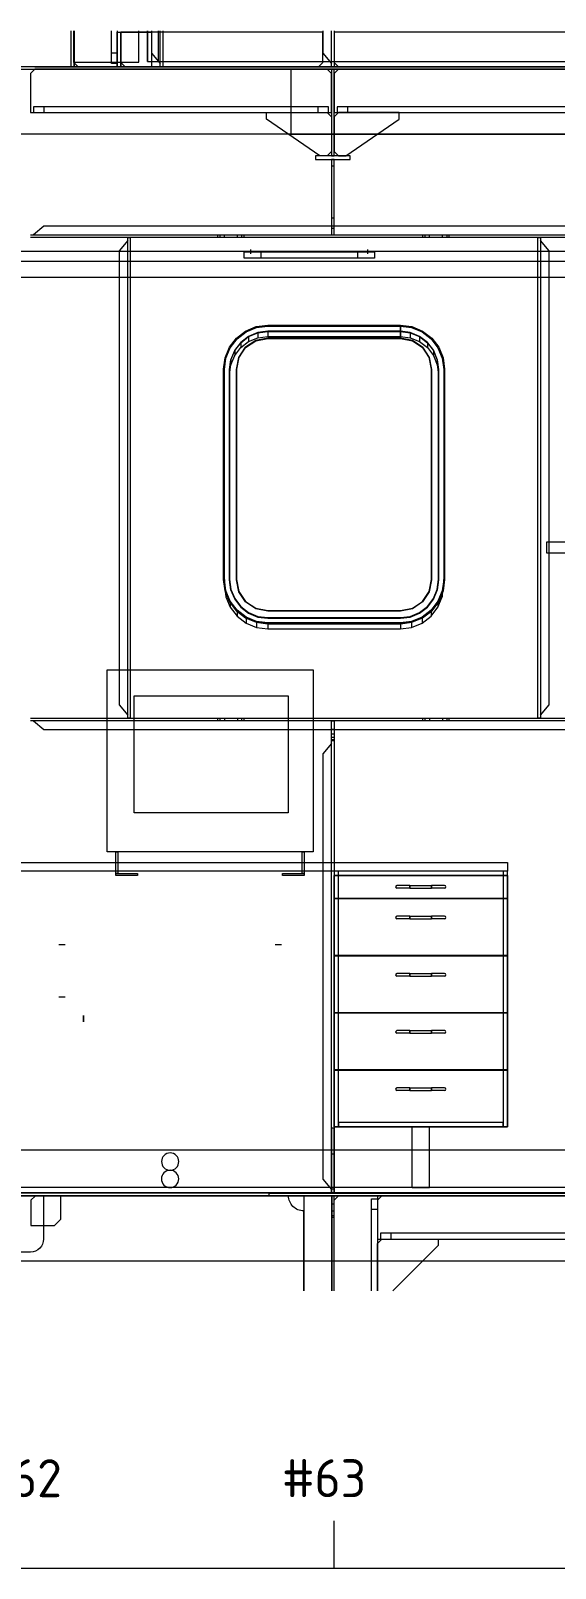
# Model space of a CAD drawing. Header units: millimetres. Extents: x -35117 to 70520, y -28859 to 27816.
# Drawn here: x -20762 to -19552, y -8794 to -5245 of the extents above; entities that cross this region are included whole.
import ezdxf

# ---------------------------------------------------------------- set-up
doc = ezdxf.new("R2010")
doc.units = ezdxf.units.MM
for name, color, linetype in [('-1', 7, 'Continuous'), ('-1102', 7, 'Continuous'), ('-1103', 7, 'Continuous'), ('-1109', 7, 'Continuous'), ('-1113', 7, 'Continuous'), ('-1114', 7, 'Continuous'), ('-1513', 7, 'Continuous'), ('1', 7, 'Continuous'), ('2', 7, 'Continuous'), ('3', 7, 'Continuous'), ('4', 7, 'Continuous'), ('5', 7, 'Continuous'), ('6', 6, 'Continuous'), ('7', 7, 'Continuous'), ('8', 7, 'Continuous')]:
    doc.layers.add(name, color=color, linetype=linetype)
doc.styles.add('Style_GOST_type_B', font='GOST type B')

msp = doc.modelspace()

# ---------------------------------------------------------------- linework, layer by layer
at = {"layer": '-1', "color": 1, "lineweight": 0}
for p, q in [((-20062.071, -8793.698), (-20062.071, -8684.323)), ((-22871.327, -8793.698), (-17184.621, -8793.698))]:
    msp.add_line(p, q, dxfattribs=at)
at = {"layer": '-1102', "color": 3, "lineweight": 0}
for p, q in [((-20668.074, -5327.813), (-20668.074, -5244.873)), ((-20752.474, -5327.912), (-17184.621, -5327.912)), ((-20062.075, -5541.813), (-20068.074, -5541.813)), ((-20068.074, -5541.813), (-20068.074, -5556.813)), ((-20068.074, -5556.813), (-20062.075, -5556.813)), ((-20068.074, -5556.813), (-20068.074, -5676.4)), ((-20062.075, -5556.813), (-20062.075, -5541.813)), ((-20062.075, -5676.4), (-20062.075, -5556.813)), ((-20068.074, -5676.4), (-20062.075, -5676.4)), ((-20068.074, -5676.4), (-20068.074, -5700.813)), ((-20062.075, -5700.813), (-20062.075, -5676.4)), ((-20068.074, -5700.813), (-20062.075, -5700.813)), ((-20068.074, -5700.813), (-20068.074, -5715.814)), ((-20062.075, -5715.814), (-20062.075, -5700.813)), ((-20068.074, -5715.814), (-20062.075, -5715.814)), ((-20062.075, -7933.813), (-20068.074, -7933.813)), ((-20068.074, -7933.813), (-20068.074, -7952.948)), ((-20067.073, -7933.813), (-20067.073, -8153.218)), ((-20062.075, -7952.948), (-20062.075, -7933.813)), ((-20062.075, -7952.948), (-20068.074, -7952.948)), ((-20068.074, -7952.948), (-20068.074, -7969.169)), ((-20062.075, -7969.169), (-20068.074, -7969.169)), ((-20068.074, -7969.169), (-20068.074, -7980.006)), ((-20062.075, -7980.006), (-20068.074, -7980.006)), ((-20068.074, -7980.006), (-20068.074, -7983.813)), ((-20062.075, -7983.813), (-20068.074, -7983.813)), ((-20068.074, -7983.813), (-20068.074, -8153.218)), ((-20062.075, -7969.169), (-20062.075, -7952.948)), ((-20062.075, -7980.006), (-20062.075, -7969.169)), ((-20062.075, -7983.813), (-20062.075, -7980.006)), ((-20062.075, -8153.218), (-20062.075, -7983.813))]:
    msp.add_line(p, q, dxfattribs=at)
for points in [[(-20662.075, -5244.873), (-20662.075, -5327.813), (-20668.074, -5327.813)], [(-22871.327, -5333.813), (-19157.076, -5333.813), (-19157.076, -5327.813), (-22871.327, -5327.813)], [(-17184.621, -5327.813), (-20752.474, -5327.813), (-20752.474, -5327.912)], [(-20068.074, -5333.813), (-20068.074, -5533.813), (-20062.075, -5533.813), (-20062.075, -5333.813), (-20068.074, -5333.813)], [(-22871.327, -7933.813), (-18162.075, -7933.813), (-18162.075, -7926.812), (-22871.327, -7926.812)], [(-22871.327, -7933.813), (-20212.075, -7933.813), (-20212.075, -7927.813), (-22871.327, -7927.813)], [(-18162.075, -7933.813), (-20212.075, -7933.813), (-20212.075, -7927.813), (-18162.075, -7927.813), (-18162.075, -7933.813)], [(-20062.075, -8153.218), (-20062.075, -7933.813), (-20067.073, -7933.813)]]:
    msp.add_lwpolyline(points, dxfattribs=at)
for points in [[(-20167.073, -7933.813), (-20732.076, -7933.813), (-20732.076, -8033.813, -0.19890833), (-20740.865, -8055.026, -0.19893782), (-20762.075, -8063.813), (-20788.075, -8063.813, -0.19893782), (-20809.285, -8055.026, -0.19890833), (-20818.074, -8033.813), (-20818.074, -7933.813), (-21362.075, -7933.813, -0.19890833), (-21372.328, -7958.561, -0.19894408), (-21397.072, -7968.814), (-21397.072, -8153.218)], [(-20132.076, -8153.218), (-20132.076, -7968.814, -0.19890219), (-20156.825, -7958.561, -0.19892567), (-20167.073, -7933.813, -0.19892567)], [(-18862.075, -7933.813), (-19332.076, -7933.813), (-19332.076, -8033.813, -0.19890833), (-19340.865, -8055.026, -0.19893782), (-19362.075, -8063.813), (-19388.075, -8063.813, -0.19893782), (-19409.285, -8055.026, -0.19890833), (-19418.074, -8033.813), (-19418.074, -7933.813), (-20132.076, -7933.813), (-20132.076, -8153.218)]]:
    msp.add_lwpolyline(points, format="xyb", dxfattribs=at)
at = {"layer": '-1103', "color": 7, "lineweight": 0}
msp.add_lwpolyline([(-20761.074, -7943.814), (-20761.074, -8002.813), (-20707.076, -8002.813), (-20692.073, -7987.812), (-20692.073, -7934.812), (-20751.076, -7934.812), (-20761.074, -7943.814)], dxfattribs=at)
at = {"layer": '-1109', "color": 1, "lineweight": 0}
for p, q in [((-20662.075, -5317.813), (-20662.075, -5244.873)), ((-20575.466, -5296.827), (-20575.466, -5244.873)), ((-20562.075, -5244.873), (-20562.075, -5296.827)), ((-20463.075, -5320.663), (-20463.075, -5244.873)), ((-20068.074, -5320.663), (-20068.074, -5244.873)), ((-20562.075, -5296.827), (-20575.466, -5296.827)), ((-20575.466, -5320.663), (-20575.466, -5296.827)), ((-20562.075, -5320.663), (-20575.466, -5320.663)), ((-20562.075, -5296.827), (-20562.075, -5320.663)), ((-20754.927, -5420.42), (-20754.927, -5433.813)), ((-20731.087, -5420.42), (-20754.927, -5420.42)), ((-20731.087, -5420.42), (-20731.087, -5433.813)), ((-20099.062, -5420.42), (-20731.087, -5420.42)), ((-20099.062, -5433.813), (-20099.062, -5420.42)), ((-20075.228, -5420.42), (-20099.062, -5420.42)), ((-20075.228, -5433.813), (-20075.228, -5420.42)), ((-20054.927, -5420.42), (-20054.927, -5433.813)), ((-20031.087, -5420.42), (-20054.927, -5420.42)), ((-20031.087, -5420.42), (-20031.087, -5433.813)), ((-19399.062, -5420.42), (-20031.087, -5420.42)), ((-20754.927, -5433.813), (-20731.087, -5433.813)), ((-20731.087, -5433.813), (-20099.062, -5433.813)), ((-20099.062, -5433.813), (-20075.228, -5433.813)), ((-20054.927, -5433.813), (-20031.087, -5433.813)), ((-20031.087, -5433.813), (-19399.062, -5433.813)), ((-20762.075, -5715.814), (-19413.075, -5715.814)), ((-19413.075, -5721.814), (-20762.075, -5721.814)), ((-20330.074, -5721.814), (-20330.074, -5715.814)), ((-20330.074, -5715.814), (-20325.679, -5715.814)), ((-20325.679, -5721.814), (-20330.074, -5721.814)), ((-20325.679, -5715.814), (-20325.679, -5721.814)), ((-20325.679, -5715.814), (-20315.077, -5715.814)), ((-20315.077, -5721.814), (-20325.679, -5721.814)), ((-20315.077, -5721.814), (-20315.077, -5715.814)), ((-20315.077, -5715.814), (-20285.073, -5715.814)), ((-20285.073, -5721.814), (-20315.077, -5721.814)), ((-20285.073, -5721.814), (-20285.073, -5715.814)), ((-20285.073, -5715.814), (-20274.471, -5715.814)), ((-20274.471, -5721.814), (-20285.073, -5721.814)), ((-20274.471, -5721.814), (-20274.471, -5715.814)), ((-20274.471, -5715.814), (-20270.076, -5715.814)), ((-20270.076, -5721.814), (-20274.471, -5721.814)), ((-20270.076, -5715.814), (-20270.076, -5721.814)), ((-19857.076, -5721.814), (-19857.076, -5715.814)), ((-19857.076, -5715.814), (-19852.681, -5715.814)), ((-19852.681, -5721.814), (-19857.076, -5721.814)), ((-19852.681, -5715.814), (-19852.681, -5721.814)), ((-19852.681, -5715.814), (-19842.073, -5715.814)), ((-19842.073, -5721.814), (-19852.681, -5721.814)), ((-19842.073, -5721.814), (-19842.073, -5715.814)), ((-19842.073, -5715.814), (-19812.075, -5715.814)), ((-19812.075, -5721.814), (-19842.073, -5721.814)), ((-19812.075, -5721.814), (-19812.075, -5715.814)), ((-19812.075, -5715.814), (-19801.467, -5715.814)), ((-19801.467, -5721.814), (-19812.075, -5721.814)), ((-19801.467, -5721.814), (-19801.467, -5715.814)), ((-19801.467, -5715.814), (-19797.072, -5715.814)), ((-19797.072, -5721.814), (-19801.467, -5721.814)), ((-19797.072, -5715.814), (-19797.072, -5721.814)), ((-20762.075, -6831.813), (-19413.075, -6831.813)), ((-19413.075, -6837.812), (-20762.075, -6837.812)), ((-20330.074, -6837.812), (-20330.074, -6831.813)), ((-20330.074, -6831.813), (-20325.679, -6831.813)), ((-20325.679, -6837.812), (-20330.074, -6837.812)), ((-20325.679, -6831.813), (-20325.679, -6837.812)), ((-20325.679, -6831.813), (-20315.077, -6831.813)), ((-20315.077, -6837.812), (-20325.679, -6837.812)), ((-20315.077, -6831.813), (-20315.077, -6837.812)), ((-20315.077, -6831.813), (-20285.073, -6831.813)), ((-20285.073, -6837.812), (-20315.077, -6837.812)), ((-20285.073, -6831.813), (-20285.073, -6837.812)), ((-20285.073, -6831.813), (-20274.471, -6831.813)), ((-20274.471, -6837.812), (-20285.073, -6837.812)), ((-20274.471, -6837.812), (-20274.471, -6831.813)), ((-20274.471, -6831.813), (-20270.076, -6831.813)), ((-20270.076, -6837.812), (-20274.471, -6837.812)), ((-20270.076, -6831.813), (-20270.076, -6837.812)), ((-20068.074, -6837.812), (-20062.075, -6837.812)), ((-20068.074, -6857.814), (-20068.074, -6837.812)), ((-20062.075, -6837.812), (-20062.075, -6857.814)), ((-19857.076, -6837.812), (-19857.076, -6831.813)), ((-19857.076, -6831.813), (-19852.681, -6831.813)), ((-19852.681, -6837.812), (-19857.076, -6837.812)), ((-19852.681, -6831.813), (-19852.681, -6837.812)), ((-19852.681, -6831.813), (-19842.073, -6831.813)), ((-19842.073, -6837.812), (-19852.681, -6837.812)), ((-19842.073, -6831.813), (-19842.073, -6837.812)), ((-19842.073, -6831.813), (-19812.075, -6831.813)), ((-19812.075, -6837.812), (-19842.073, -6837.812)), ((-19812.075, -6831.813), (-19812.075, -6837.812)), ((-19812.075, -6831.813), (-19801.467, -6831.813)), ((-19801.467, -6837.812), (-19812.075, -6837.812)), ((-19801.467, -6837.812), (-19801.467, -6831.813)), ((-19801.467, -6831.813), (-19797.072, -6831.813)), ((-19797.072, -6837.812), (-19801.467, -6837.812)), ((-19797.072, -6831.813), (-19797.072, -6837.812)), ((-20062.075, -6857.814), (-20068.074, -6857.814)), ((-20068.074, -6867.379), (-20068.074, -6857.814)), ((-20068.074, -6867.379), (-20062.075, -6867.379)), ((-20068.074, -6875.491), (-20068.074, -6867.379)), ((-20068.074, -6875.491), (-20062.075, -6875.491)), ((-20068.074, -6880.911), (-20068.074, -6875.491)), ((-20068.074, -6880.911), (-20062.075, -6880.911)), ((-20068.074, -6882.814), (-20068.074, -6880.911)), ((-20068.074, -6882.814), (-20062.075, -6882.814)), ((-20068.074, -7926.812), (-20068.074, -6882.814)), ((-20062.075, -6857.814), (-20062.075, -6867.379)), ((-20062.075, -6867.379), (-20062.075, -6875.491)), ((-20062.075, -6875.491), (-20062.075, -6880.911)), ((-20062.075, -6880.911), (-20062.075, -6882.814)), ((-20062.075, -6882.814), (-20062.075, -7926.812)), ((-20062.075, -7926.812), (-20068.074, -7926.812)), ((-19975.466, -7940.963), (-19962.075, -7940.963)), ((-19975.466, -7964.799), (-19975.466, -7940.963)), ((-19962.075, -7940.963), (-19962.075, -7964.799)), ((-19975.466, -7964.799), (-19962.075, -7964.799)), ((-19975.466, -8153.218), (-19975.466, -7964.799)), ((-19962.075, -7964.799), (-19962.075, -8153.218)), ((-19954.927, -8020.42), (-19954.927, -8033.813)), ((-19931.087, -8020.42), (-19954.927, -8020.42)), ((-19954.927, -8033.813), (-19931.087, -8033.813)), ((-19931.087, -8020.42), (-19931.087, -8033.813)), ((-19444.063, -8020.42), (-19931.087, -8020.42)), ((-19931.087, -8033.813), (-19444.063, -8033.813))]:
    msp.add_line(p, q, dxfattribs=at)
for points in [[(-20562.075, -5244.873), (-20562.075, -5327.813), (-20652.077, -5327.813), (-20662.075, -5317.813)], [(-20562.075, -5327.813), (-20562.075, -5247.813), (-20554.073, -5247.813), (-20554.073, -5327.813), (-20562.075, -5327.813)], [(-20483.077, -5327.813), (-20554.073, -5327.813), (-20554.073, -5247.813), (-20483.077, -5247.813), (-20483.077, -5327.813)], [(-20544.075, -5327.813), (-20098.073, -5327.813), (-20088.075, -5317.813), (-20088.075, -5247.813), (-20554.073, -5247.813), (-20554.073, -5317.813), (-20544.075, -5327.813)], [(-20483.077, -5244.873), (-20483.077, -5296.827), (-20463.075, -5320.663)], [(-20457.076, -5244.873), (-20457.076, -5327.813), (-20463.075, -5327.813), (-20463.075, -5244.873)], [(-20088.075, -5244.873), (-20088.075, -5296.827), (-20068.074, -5320.663)], [(-20062.075, -5244.873), (-20062.075, -5327.813), (-20068.074, -5327.813), (-20068.074, -5244.873)], [(-20052.077, -5327.813), (-19398.073, -5327.813), (-19388.075, -5317.813), (-19388.075, -5247.813), (-20062.075, -5247.813), (-20062.075, -5317.813), (-20052.077, -5327.813)], [(-20078.072, -5333.813), (-20752.077, -5333.813), (-20762.075, -5343.814), (-20762.075, -5433.813), (-20068.074, -5433.813), (-20068.074, -5343.814), (-20078.072, -5333.813)], [(-19378.072, -5333.813), (-20052.077, -5333.813), (-20062.075, -5343.814), (-20062.075, -5433.813), (-19368.074, -5433.813), (-19368.074, -5343.814), (-19378.072, -5333.813)], [(-20754.927, -5715.814), (-19420.223, -5715.814), (-19444.063, -5695.813), (-20731.087, -5695.813), (-20754.927, -5715.814)], [(-20538.075, -6824.662), (-20538.075, -5728.964), (-20558.077, -5752.8), (-20558.077, -6800.827), (-20538.075, -6824.662)], [(-20532.076, -5721.814), (-20532.076, -6831.813), (-20538.075, -6831.813), (-20538.075, -5721.814), (-20532.076, -5721.814)], [(-19592.073, -6831.813), (-19592.073, -5721.814), (-19586.074, -5721.814), (-19586.074, -6831.813), (-19592.073, -6831.813)], [(-19586.074, -5728.964), (-19586.074, -6824.662), (-19566.072, -6800.827), (-19566.072, -5752.8), (-19586.074, -5728.964)], [(-19420.223, -6837.812), (-20754.927, -6837.812), (-20731.087, -6857.814), (-19444.063, -6857.814), (-19420.223, -6837.812)], [(-20068.074, -7919.662), (-20068.074, -6889.964), (-20088.075, -6913.8), (-20088.075, -7895.826), (-20068.074, -7919.662)], [(-20062.075, -8153.218), (-20062.075, -7943.814), (-20052.077, -7933.813), (-19962.075, -7933.813), (-19962.075, -8153.218)]]:
    msp.add_lwpolyline(points, dxfattribs=at)
for points in [[(-17362.075, -7927.813), (-22125.075, -7927.813), (-22125.075, -7777.813), (-22110.073, -7777.813, 0.13165163), (-22073.47, -7814.416, 0.13165265), (-22023.47, -7827.813), (-17509.297, -7827.813), (-17362.075, -7912.812), (-17362.075, -7927.813)], [(-19378.072, -7933.813), (-19952.077, -7933.813), (-19962.075, -7943.814), (-19962.075, -8033.813), (-19413.075, -8033.813, -0.19890833), (-19405.751, -8016.136, -0.19892906), (-19388.075, -8008.813), (-19368.074, -8008.813), (-19368.074, -7943.814), (-19378.072, -7933.813)]]:
    msp.add_lwpolyline(points, format="xyb", dxfattribs=at)
at = {"layer": '-1113', "color": 1, "lineweight": 0}
msp.add_lwpolyline([(-20025.075, -5533.813), (-20105.074, -5533.813), (-20105.074, -5541.813), (-20025.075, -5541.813), (-20025.075, -5533.813)], dxfattribs=at)
at = {"layer": '-1114', "color": 4, "lineweight": 0}
for p, q in [((-20062.075, -7777.813), (-20068.074, -7777.813)), ((-20068.074, -7777.813), (-20068.074, -7837.812)), ((-20062.075, -7837.812), (-20062.075, -7777.813)), ((-20062.075, -7837.812), (-20068.074, -7837.812)), ((-20068.074, -7837.812), (-20068.074, -7917.813)), ((-20062.075, -7917.813), (-20062.075, -7837.812)), ((-20068.074, -7917.813), (-20062.075, -7917.813)), ((-20068.074, -7917.813), (-20068.074, -7927.813)), ((-20068.074, -7927.813), (-20062.075, -7927.813)), ((-20062.075, -7927.813), (-20062.075, -7917.813))]:
    msp.add_line(p, q, dxfattribs=at)
for points in [[(-20068.074, -5443.814), (-20068.074, -5523.812), (-20078.072, -5533.813), (-20095.076, -5533.813), (-20218.074, -5448.812), (-20218.074, -5433.813), (-20078.072, -5433.813), (-20068.074, -5443.814)], [(-20062.075, -5443.814), (-20062.075, -5523.812), (-20052.077, -5533.813), (-20035.073, -5533.813), (-19912.075, -5448.812), (-19912.075, -5433.813), (-20052.077, -5433.813), (-20062.075, -5443.814)], [(-19962.075, -8153.218), (-19962.075, -8043.814), (-19952.077, -8033.813)], [(-19952.077, -8033.813), (-19822.072, -8033.813), (-19822.072, -8048.812), (-19926.479, -8153.218)]]:
    msp.add_lwpolyline(points, dxfattribs=at)
at = {"layer": '-1513', "color": 33, "lineweight": 0}
for p, q in [((-20492.104, -5244.873), (-20492.104, -5315.797)), ((-20492.104, -5244.873), (-20492.104, -5315.797)), ((-20492.104, -5244.873), (-20492.104, -5315.797)), ((-20492.104, -5244.873), (-20492.104, -5315.797)), ((-20492.049, -5315.805), (-20492.049, -5244.873))]:
    msp.add_line(p, q, dxfattribs=at)
at = {"layer": '-1513', "color": 34, "lineweight": 0}
for p, q in [((-22802.413, -5333.477), (-19368.074, -5333.477)), ((-20161.464, -5333.477), (-20161.464, -5483.477)), ((-19368.074, -5333.477), (-20161.464, -5333.477)), ((-19368.074, -5483.477), (-22802.413, -5483.477)), ((-20161.464, -5483.477), (-19368.074, -5483.477)), ((-17184.621, -7933.813), (-22871.327, -7933.813)), ((-22871.327, -8083.813), (-17184.621, -8083.813))]:
    msp.add_line(p, q, dxfattribs=at)
for points in [[(-20662.245, -5244.873), (-20662.245, -5317.755), (-20512.245, -5317.755), (-20512.245, -5244.873)], [(-20662.184, -5244.873), (-20662.184, -5327.8), (-17184.621, -5327.473)], [(-20661.464, -5244.873), (-20661.464, -5327.471), (-17184.621, -5327.471)], [(-17626.113, -7929.766), (-22802.199, -7926.852), (-22802.199, -5333.395), (-19445.839, -5333.477), (-17626.113, -7929.766)]]:
    msp.add_lwpolyline(points, dxfattribs=at)
at = {"layer": '-1513', "color": 33, "lineweight": 0}
for points in [[(-20492.104, -5315.797), (-17355.403, -5315.832), (-17413.845, -5244.873)], [(-20492.104, -5315.797), (-17355.403, -5315.832), (-17413.845, -5244.873)], [(-20492.049, -5315.805), (-20467.049, -5315.805), (-20467.049, -5244.873)], [(-20492.049, -5244.873), (-20492.049, -5315.797), (-20492.049, -5315.805)]]:
    msp.add_lwpolyline(points, dxfattribs=at)
at = {"layer": '-1513', "color": 231, "lineweight": 0}
for points in [[(-22662.166, -5813.774), (-19272.371, -5813.774), (-19272.371, -5777.774), (-22662.166, -5777.774), (-22662.166, -5813.774)], [(-19272.371, -7914.811), (-22662.026, -7914.811), (-22662.087, -5753.775), (-19272.371, -5753.775), (-19272.371, -7914.811)], [(-22662.166, -7926.788), (-19272.371, -7926.788), (-19272.371, -7914.787), (-22662.166, -7914.787), (-22662.166, -7926.788)]]:
    msp.add_lwpolyline(points, dxfattribs=at)
at = {"layer": '1', "color": 6, "lineweight": 0}
for p, q in [((-20254.073, -5759.812), (-20254.073, -5749.813)), ((-19984.078, -5759.812), (-19984.078, -5749.813)), ((-19909.078, -5954.538), (-19909.078, -5924.578)), ((-20265.987, -5975.596), (-20242.629, -5960.011)), ((-20259.078, -5950.332), (-20259.078, -5962.362)), ((-20259.078, -5962.362), (-20237.85, -5953.558)), ((-20242.629, -5960.011), (-20215.077, -5954.538)), ((-20242.629, -5959.748), (-20242.629, -5960.011)), ((-20237.85, -5941.554), (-20237.85, -5953.558)), ((-20237.85, -5953.558), (-20215.077, -5950.555)), ((-20215.077, -5938.558), (-20215.077, -5950.555)), ((-20215.077, -5954.277), (-20215.077, -5954.538)), ((-19909.078, -5950.555), (-19909.078, -5938.54)), ((-19909.078, -5938.558), (-19909.078, -5950.555)), ((-19909.078, -5955.165), (-19909.078, -5939.189)), ((-19909.078, -5956.002), (-19909.078, -5940.026)), ((-19909.078, -5950.555), (-19886.299, -5953.558)), ((-19909.078, -5954.277), (-19909.078, -5954.538)), ((-19909.078, -5954.538), (-19881.52, -5960.011)), ((-19909.078, -5955.165), (-19909.078, -5956.002)), ((-19886.299, -5941.554), (-19886.299, -5953.558)), ((-19886.299, -5953.558), (-19865.077, -5962.362)), ((-19881.52, -5959.748), (-19881.52, -5960.011)), ((-19881.52, -5960.011), (-19858.162, -5975.596)), ((-19865.077, -5950.332), (-19865.077, -5962.362)), ((-20300.075, -6015.87), (-20291.286, -5994.616)), ((-20291.286, -5994.616), (-20277.303, -5976.365)), ((-20291.286, -5982.499), (-20291.286, -5994.616)), ((-20281.594, -5998.924), (-20265.987, -5975.596)), ((-20277.303, -5976.365), (-20259.078, -5962.362)), ((-20277.303, -5964.3), (-20277.303, -5976.365)), ((-20265.987, -5975.335), (-20265.987, -5975.596)), ((-19865.077, -5962.362), (-19846.846, -5976.364)), ((-19858.162, -5975.335), (-19858.162, -5975.596)), ((-19858.162, -5975.596), (-19842.555, -5998.922)), ((-19846.846, -5964.297), (-19846.846, -5976.364)), ((-19846.846, -5976.364), (-19832.863, -5994.616)), ((-19832.863, -5982.499), (-19832.863, -5994.616)), ((-19832.863, -5994.616), (-19824.074, -6015.87)), ((-20317.073, -6511.772), (-20317.073, -6026.438)), ((-20303.072, -6513.238), (-20303.072, -6027.905)), ((-20300.075, -6003.694), (-20300.075, -6015.87)), ((-20281.594, -5998.663), (-20281.594, -5998.924)), ((-19842.555, -5998.661), (-19842.555, -5998.922)), ((-19842.555, -5998.922), (-19837.075, -6026.438)), ((-19837.075, -6026.438), (-19837.075, -6026.176)), ((-19824.074, -6003.694), (-19824.074, -6015.87)), ((-19824.074, -6015.87), (-19821.077, -6038.676)), ((-19821.077, -6038.676), (-19821.077, -6026.438)), ((-20315.077, -6525.343), (-20315.077, -6038.676)), ((-20317.073, -6511.511), (-20317.073, -6511.772)), ((-20317.073, -6511.772), (-20313.6, -6538.136)), ((-20315.077, -6511.772), (-20315.077, -6525.343)), ((-20315.077, -6525.343), (-20311.666, -6551.26)), ((-20303.072, -6512.4), (-20303.072, -6513.238)), ((-20303.072, -6513.238), (-20300.075, -6535.983)), ((-20287.075, -6513.238), (-20287.075, -6512.4)), ((-20313.6, -6537.873), (-20313.6, -6538.136)), ((-20313.6, -6538.136), (-20303.408, -6562.704)), ((-20311.666, -6537.62), (-20311.666, -6551.26)), ((-20311.666, -6551.26), (-20301.68, -6575.41)), ((-20303.408, -6562.442), (-20303.408, -6562.704)), ((-20303.408, -6562.704), (-20287.203, -6583.799)), ((-20301.68, -6561.703), (-20301.68, -6575.41)), ((-20300.075, -6535.145), (-20300.075, -6535.983)), ((-20300.075, -6535.983), (-20291.286, -6557.179)), ((-20291.286, -6556.34), (-20291.286, -6557.179)), ((-20291.286, -6557.179), (-20277.303, -6575.379)), ((-19846.846, -6575.379), (-19832.863, -6557.179)), ((-19836.952, -6583.798), (-19820.742, -6562.701)), ((-19832.863, -6557.179), (-19824.074, -6535.983)), ((-19832.863, -6556.34), (-19832.863, -6557.179)), ((-19824.074, -6535.145), (-19824.074, -6535.983)), ((-19822.475, -6575.41), (-19812.483, -6551.258)), ((-19822.475, -6561.703), (-19822.475, -6575.41)), ((-19820.742, -6562.701), (-19810.549, -6538.136)), ((-19820.742, -6562.44), (-19820.742, -6562.701)), ((-19812.483, -6537.617), (-19812.483, -6551.258)), ((-19810.549, -6537.873), (-19810.549, -6538.136)), ((-20301.68, -6575.41), (-20285.787, -6596.151)), ((-20287.203, -6583.537), (-20287.203, -6583.799)), ((-20287.203, -6583.799), (-20266.072, -6599.987)), ((-20285.787, -6582.388), (-20285.787, -6596.151)), ((-20285.787, -6596.151), (-20265.077, -6612.065)), ((-20277.303, -6574.542), (-20277.303, -6575.379)), ((-20277.303, -6575.379), (-20259.078, -6589.344)), ((-20266.072, -6599.725), (-20266.072, -6599.987)), ((-20266.072, -6599.987), (-20241.475, -6610.162)), ((-20265.077, -6598.257), (-20265.077, -6612.065)), ((-20259.078, -6588.507), (-20259.078, -6589.344)), ((-20259.078, -6589.344), (-20237.85, -6598.124)), ((-20237.85, -6597.285), (-20237.85, -6598.124)), ((-20237.85, -6598.124), (-20215.077, -6601.118)), ((-20215.077, -6600.28), (-20215.077, -6601.118)), ((-19909.078, -6601.118), (-19886.299, -6598.124)), ((-19909.078, -6600.28), (-19909.078, -6601.118)), ((-19886.299, -6598.124), (-19865.077, -6589.344)), ((-19886.299, -6597.285), (-19886.299, -6598.124)), ((-19882.674, -6610.162), (-19858.077, -6599.987)), ((-19865.077, -6589.344), (-19846.846, -6575.379)), ((-19865.077, -6588.507), (-19865.077, -6589.344)), ((-19859.078, -6612.065), (-19838.362, -6596.148)), ((-19859.078, -6598.257), (-19859.078, -6612.065)), ((-19858.077, -6599.987), (-19836.952, -6583.798)), ((-19858.077, -6599.725), (-19858.077, -6599.987)), ((-19846.846, -6574.542), (-19846.846, -6575.379)), ((-19838.362, -6596.148), (-19822.475, -6575.41)), ((-19838.362, -6582.385), (-19838.362, -6596.148)), ((-19836.952, -6583.535), (-19836.952, -6583.798)), ((-20265.077, -6612.065), (-20240.956, -6622.068)), ((-20241.475, -6609.901), (-20241.475, -6610.162)), ((-20241.475, -6610.162), (-20215.077, -6613.633)), ((-20240.956, -6608.233), (-20240.956, -6622.068)), ((-20240.956, -6622.068), (-20215.077, -6625.48)), ((-20215.077, -6601.118), (-19909.078, -6601.118)), ((-20215.077, -6611.636), (-20215.077, -6625.48)), ((-20215.077, -6613.371), (-20215.077, -6613.633)), ((-20215.077, -6613.633), (-19909.078, -6613.633)), ((-20215.077, -6625.48), (-19909.078, -6625.48)), ((-19909.078, -6613.633), (-19882.674, -6610.162)), ((-19909.078, -6611.636), (-19909.078, -6625.48)), ((-19909.078, -6613.371), (-19909.078, -6613.633)), ((-19909.078, -6625.48), (-19883.193, -6622.068)), ((-19883.193, -6608.233), (-19883.193, -6622.068)), ((-19883.193, -6622.068), (-19859.078, -6612.065)), ((-19882.674, -6609.901), (-19882.674, -6610.162))]:
    msp.add_line(p, q, dxfattribs=at)
at = {"layer": '1', "color": 4, "lineweight": 0}
for p, q in [((-20303.072, -6511.772), (-20303.072, -6512.4)), ((-20300.075, -6535.145), (-20303.072, -6512.4)), ((-20300.075, -6534.516), (-20300.075, -6535.145)), ((-20291.286, -6556.34), (-20300.075, -6535.145)), ((-20291.286, -6555.711), (-20291.286, -6556.34)), ((-20277.303, -6574.542), (-20291.286, -6556.34)), ((-19832.863, -6556.343), (-19846.846, -6574.542)), ((-19824.074, -6535.147), (-19832.863, -6556.343)), ((-19832.863, -6555.714), (-19832.863, -6556.343)), ((-19824.074, -6534.518), (-19824.074, -6535.147)), ((-20277.303, -6573.913), (-20277.303, -6574.542)), ((-20259.078, -6588.507), (-20277.303, -6574.542)), ((-20259.078, -6587.878), (-20259.078, -6588.507)), ((-20237.85, -6597.285), (-20259.078, -6588.507)), ((-20237.85, -6596.656), (-20237.85, -6597.285)), ((-20215.077, -6600.282), (-20237.85, -6597.285)), ((-20215.077, -6599.653), (-20215.077, -6600.282)), ((-19909.078, -6600.282), (-20215.077, -6600.282)), ((-19886.299, -6597.288), (-19909.078, -6600.282)), ((-19909.078, -6599.653), (-19909.078, -6600.282)), ((-19865.077, -6588.508), (-19886.299, -6597.288)), ((-19886.299, -6596.659), (-19886.299, -6597.288)), ((-19846.846, -6574.542), (-19865.077, -6588.508)), ((-19865.077, -6587.879), (-19865.077, -6588.508)), ((-19846.846, -6573.913), (-19846.846, -6574.542))]:
    msp.add_line(p, q, dxfattribs=at)
at = {"layer": '1', "color": 133, "lineweight": 0}
for p, q in [((-19842.092, -7774.789), (-19882.088, -7774.789)), ((-19882.088, -7914.79), (-19882.088, -7774.789)), ((-19842.092, -7774.789), (-19882.088, -7774.789)), ((-19882.088, -7914.79), (-19882.088, -7774.789)), ((-19842.092, -7914.79), (-19842.092, -7774.789)), ((-19842.092, -7914.79), (-19842.092, -7774.789)), ((-19882.088, -7914.79), (-19842.092, -7914.79)), ((-19882.088, -7914.79), (-19842.092, -7914.79))]:
    msp.add_line(p, q, dxfattribs=at)
at = {"layer": '1', "color": 2, "lineweight": 0}
for points in [[(-20269.075, -5769.813), (-20269.075, -5754.814), (-19969.075, -5754.814), (-19969.075, -5769.813), (-20269.075, -5769.813)], [(-20230.074, -5769.813), (-20230.074, -5754.814), (-20008.077, -5754.814), (-20008.077, -5769.813), (-20230.074, -5769.813)]]:
    msp.add_lwpolyline(points, dxfattribs=at)
at = {"layer": '1', "color": 6, "lineweight": 0}
for points in [[(-20317.073, -6026.176), (-20313.6, -5999.813), (-20303.408, -5975.247), (-20287.203, -5954.151), (-20266.072, -5937.963), (-20241.475, -5927.787), (-20215.077, -5924.317), (-19909.078, -5924.317), (-19909.078, -5954.277)], [(-19837.075, -6511.511), (-19837.075, -6026.176), (-19842.555, -5998.661), (-19858.162, -5975.335), (-19881.52, -5959.748), (-19909.078, -5954.277), (-19909.078, -5924.317)], [(-19909.078, -5924.317), (-19882.674, -5927.787), (-19858.077, -5937.963), (-19836.952, -5954.151), (-19820.742, -5975.247), (-19810.549, -5999.813), (-19807.076, -6026.176), (-19807.076, -6511.511)], [(-20315.077, -6026.438), (-20311.666, -6000.592), (-20301.68, -5976.507), (-20285.787, -5955.825), (-20265.077, -5939.953), (-20240.956, -5929.977), (-20215.077, -5926.577), (-19909.078, -5926.577), (-19909.078, -5938.558)], [(-19909.078, -5938.558), (-20215.077, -5938.558), (-20237.85, -5941.554), (-20259.078, -5950.332), (-20277.303, -5964.3), (-20291.286, -5982.499), (-20300.075, -6003.694), (-20303.072, -6026.438)], [(-20303.072, -6027.067), (-20300.075, -6004.322), (-20291.286, -5983.128), (-20277.303, -5964.926), (-20259.078, -5950.961), (-20237.85, -5942.182), (-20215.077, -5939.189), (-19909.078, -5939.189), (-19909.078, -5955.165), (-19881.52, -5960.638), (-19858.162, -5976.225), (-19842.555, -5999.551), (-19837.075, -6027.067), (-19837.075, -6512.4)], [(-19909.078, -5954.277), (-20215.077, -5954.277), (-20242.629, -5959.748), (-20265.987, -5975.335), (-20281.594, -5998.663), (-20287.075, -6026.176)], [(-20287.075, -6027.067), (-20281.594, -5999.551), (-20265.987, -5976.225), (-20242.629, -5960.639), (-20215.077, -5955.165), (-19909.078, -5955.165)], [(-20215.077, -5950.555), (-19909.078, -5950.555), (-19909.078, -5938.558)], [(-20215.077, -5954.538), (-19909.078, -5954.538), (-19909.078, -5954.277)], [(-19821.077, -6511.772), (-19821.077, -6026.438), (-19824.074, -6003.694), (-19832.863, -5982.499), (-19846.846, -5964.297), (-19865.077, -5950.332), (-19886.299, -5941.554), (-19909.078, -5938.558), (-19909.078, -5926.577)], [(-19909.078, -5926.577), (-19883.193, -5929.978), (-19859.078, -5939.956), (-19838.362, -5955.825), (-19822.475, -5976.507), (-19812.483, -6000.592), (-19809.078, -6026.438), (-19809.078, -6511.772)], [(-19909.078, -5939.189), (-19886.299, -5942.182), (-19865.077, -5950.961), (-19846.846, -5964.926), (-19832.863, -5983.128), (-19824.074, -6004.322), (-19821.077, -6027.067), (-19821.077, -6512.4)], [(-19807.076, -6511.511), (-19810.549, -6537.873), (-19820.742, -6562.44), (-19836.952, -6583.535), (-19858.077, -6599.725), (-19882.674, -6609.901), (-19909.078, -6613.371), (-20215.077, -6613.371), (-20241.475, -6609.901), (-20266.072, -6599.725), (-20287.203, -6583.537), (-20303.408, -6562.442), (-20313.6, -6537.873), (-20317.073, -6511.511), (-20317.073, -6026.176)], [(-19809.078, -6511.772), (-19812.483, -6537.617), (-19822.475, -6561.703), (-19838.362, -6582.385), (-19859.078, -6598.257), (-19883.193, -6608.233), (-19909.078, -6611.636), (-20215.077, -6611.636), (-20240.956, -6608.233), (-20265.077, -6598.257), (-20285.787, -6582.388), (-20301.68, -6561.703), (-20311.666, -6537.62), (-20315.077, -6511.772), (-20315.077, -6026.438)], [(-20303.072, -6026.438), (-20303.072, -6038.676), (-20300.075, -6015.87)], [(-20303.072, -6026.438), (-20303.072, -6511.772), (-20300.075, -6534.516), (-20291.286, -6555.711), (-20277.303, -6573.913), (-20259.078, -6587.878), (-20237.85, -6596.656), (-20215.077, -6599.653), (-19909.078, -6599.653), (-19886.299, -6596.659), (-19865.077, -6587.879), (-19846.846, -6573.913), (-19832.863, -6555.714), (-19824.074, -6534.518), (-19821.077, -6511.772)], [(-19821.077, -6512.4), (-19824.074, -6535.145), (-19832.863, -6556.34), (-19846.846, -6574.542), (-19865.077, -6588.507), (-19886.299, -6597.285), (-19909.078, -6600.28), (-20215.077, -6600.28), (-20237.85, -6597.285), (-20259.078, -6588.507), (-20277.303, -6574.542), (-20291.286, -6556.34), (-20300.075, -6535.145), (-20303.072, -6512.4), (-20303.072, -6027.067)], [(-20287.075, -6026.176), (-20287.075, -6026.438), (-20281.594, -5998.924)], [(-20287.075, -6026.176), (-20287.075, -6511.511), (-20281.594, -6539.025), (-20265.987, -6562.352), (-20242.629, -6577.938), (-20215.077, -6583.413), (-19909.078, -6583.413), (-19881.52, -6577.94), (-19858.162, -6562.355), (-19842.555, -6539.025), (-19837.075, -6511.511)], [(-20287.075, -6027.067), (-20287.075, -6027.905), (-20287.075, -6513.238)], [(-19837.075, -6512.4), (-19842.555, -6539.917), (-19858.162, -6563.243), (-19881.52, -6578.828), (-19909.078, -6584.301), (-20215.077, -6584.301), (-20242.629, -6578.828), (-20265.987, -6563.243), (-20281.594, -6539.917), (-20287.075, -6512.4), (-20287.075, -6027.067)], [(-19824.074, -6535.983), (-19821.077, -6513.238), (-19821.077, -6512.4)], [(-19812.483, -6551.258), (-19809.078, -6525.343), (-19809.078, -6511.772)], [(-19810.549, -6538.136), (-19807.076, -6511.772), (-19807.076, -6511.511)]]:
    msp.add_lwpolyline(points, dxfattribs=at)
at = {"layer": '1', "color": 4, "lineweight": 0}
for points in [[(-19909.078, -5938.558), (-20215.077, -5938.558), (-20237.85, -5941.554), (-20259.078, -5950.332), (-20277.303, -5964.3), (-20291.286, -5982.499), (-20300.075, -6003.694), (-20303.072, -6026.438)], [(-19821.077, -6511.772), (-19821.077, -6026.438), (-19824.074, -6003.694), (-19832.863, -5982.499), (-19846.846, -5964.297), (-19865.077, -5950.332), (-19886.299, -5941.554), (-19909.078, -5938.558)], [(-20303.072, -6512.4), (-20303.072, -6027.067), (-20303.072, -6026.438)], [(-20303.072, -6026.438), (-20303.072, -6511.772), (-20300.075, -6534.516), (-20291.286, -6555.711), (-20277.303, -6573.913), (-20259.078, -6587.878), (-20237.85, -6596.656), (-20215.077, -6599.653), (-19909.078, -6599.653), (-19886.299, -6596.659), (-19865.077, -6587.879), (-19846.846, -6573.913), (-19832.863, -6555.714), (-19824.074, -6534.518), (-19821.077, -6511.772)], [(-19821.077, -6511.772), (-19821.077, -6512.4), (-19824.074, -6535.147)]]:
    msp.add_lwpolyline(points, dxfattribs=at)
at = {"layer": '1', "color": 121, "lineweight": 0}
msp.add_lwpolyline([(-19272.371, -6449.946), (-19272.371, -6424.946), (-19572.371, -6424.946), (-19572.371, -6449.946), (-19272.371, -6449.946)], dxfattribs=at)
at = {"layer": '1', "color": 9, "lineweight": 0}
for points in [[(-20585.03, -7139.811), (-20585.03, -6719.812), (-20110.03, -6719.812), (-20110.03, -7139.811), (-20585.03, -7139.811)], [(-20565.767, -7139.715), (-20560.768, -7139.715), (-20560.768, -7189.715), (-20565.767, -7189.715), (-20565.767, -7139.715)], [(-20135.811, -7139.814), (-20130.812, -7139.814), (-20130.812, -7189.814), (-20135.811, -7189.814), (-20135.811, -7139.814)], [(-20565.767, -7194.714), (-20565.767, -7189.714), (-20515.767, -7189.714), (-20515.767, -7194.714), (-20565.767, -7194.714)], [(-20180.825, -7194.813), (-20180.825, -7189.813), (-20130.825, -7189.813), (-20130.825, -7194.813), (-20180.825, -7194.813)]]:
    msp.add_lwpolyline(points, dxfattribs=at)
at = {"layer": '1', "color": 251, "lineweight": 0}
for points in [[(-20522.92, -7050.041), (-20522.92, -6780.041), (-20167.922, -6780.041), (-20167.922, -7050.041), (-20522.92, -7050.041)], [(-19662.087, -7194.79), (-19662.087, -7774.789), (-20062.087, -7774.789), (-20062.087, -7194.79), (-19662.087, -7194.79)]]:
    msp.add_lwpolyline(points, dxfattribs=at)
at = {"layer": '1', "color": 133, "lineweight": 0}
for points in [[(-19662.087, -7164.79), (-19662.087, -7184.79), (-21162.087, -7184.79), (-21162.087, -7164.79), (-19662.087, -7164.79)], [(-20052.089, -7184.79), (-20062.087, -7184.79), (-20062.087, -7774.789), (-20052.089, -7774.789), (-20052.089, -7184.79)], [(-20062.087, -7194.787), (-20062.087, -7246.788), (-19662.087, -7246.788), (-19662.087, -7194.787), (-20062.087, -7194.787)], [(-19662.087, -7184.79), (-19672.09, -7184.79), (-19672.09, -7774.789), (-19662.087, -7774.789), (-19662.087, -7184.79)], [(-19672.09, -7764.79), (-20052.089, -7764.79), (-20052.089, -7774.789), (-19672.09, -7774.789), (-19672.09, -7764.79)]]:
    msp.add_lwpolyline(points, dxfattribs=at)
for points in [[(-20440.114, -7874.946, 0.99997705), (-20440.114, -7834.945, 0.99997705), (-20440.114, -7874.946, 0.99997705)], [(-20440.193, -7914.946, 1), (-20440.193, -7874.946, 1), (-20440.193, -7914.946, 1)]]:
    msp.add_lwpolyline(points, format="xyb", dxfattribs=at)
at = {"layer": '2', "color": 133, "lineweight": 0}
msp.add_line((-20183.113, -7355.003), (-20198.116, -7355.003), dxfattribs=at)
msp.add_lwpolyline([(-20062.087, -7774.789), (-19662.087, -7774.789), (-19662.087, -7644.79), (-20062.087, -7644.79), (-20062.087, -7774.789)], dxfattribs=at)
at = {"layer": '3', "color": 133, "lineweight": 0}
for p, q in [((-20682.112, -7355.003), (-20697.115, -7355.003)), ((-20697.115, -7475.004), (-20682.112, -7475.004)), ((-20639.614, -7517.503), (-20639.614, -7532.502)), ((-20639.614, -7532.504), (-20639.614, -7517.504))]:
    msp.add_line(p, q, dxfattribs=at)
msp.add_lwpolyline([(-20062.087, -7642.79), (-19662.087, -7642.79), (-19662.087, -7512.789), (-20062.087, -7512.789), (-20062.087, -7642.79)], dxfattribs=at)
at = {"layer": '4', "color": 133, "lineweight": 0}
msp.add_lwpolyline([(-20062.087, -7510.788), (-19662.087, -7510.788), (-19662.087, -7380.787), (-20062.087, -7380.787), (-20062.087, -7510.788)], dxfattribs=at)
at = {"layer": '5', "color": 133, "lineweight": 0}
msp.add_lwpolyline([(-20062.087, -7378.788), (-19662.087, -7378.788), (-19662.087, -7248.788), (-20062.087, -7248.788), (-20062.087, -7378.788)], dxfattribs=at)
at = {"layer": '6', "color": 2, "lineweight": 0}
for p, q in [((-19887.093, -7420.788), (-19887.093, -7426.788)), ((-19887.093, -7420.788), (-19837.093, -7420.788)), ((-19887.093, -7426.788), (-19837.093, -7426.788)), ((-19887.087, -7426.788), (-19887.087, -7420.788)), ((-19837.093, -7420.788), (-19837.093, -7426.788)), ((-19837.093, -7426.788), (-19837.093, -7420.788)), ((-19887.093, -7552.787), (-19887.093, -7558.787)), ((-19887.093, -7552.787), (-19837.093, -7552.787)), ((-19887.093, -7558.787), (-19837.093, -7558.787)), ((-19887.087, -7558.787), (-19887.087, -7552.787)), ((-19837.093, -7552.787), (-19837.093, -7558.787)), ((-19837.093, -7558.787), (-19837.093, -7552.787)), ((-19887.093, -7684.79), (-19887.093, -7690.789)), ((-19887.093, -7684.79), (-19837.093, -7684.79)), ((-19887.093, -7690.789), (-19837.093, -7690.789)), ((-19887.087, -7690.789), (-19887.087, -7684.79)), ((-19837.093, -7684.79), (-19837.093, -7690.789)), ((-19837.093, -7690.789), (-19837.093, -7684.79))]:
    msp.add_line(p, q, dxfattribs=at)
for points in [[(-19887.087, -7420.788), (-19891.78, -7420.788), (-19896.358, -7420.788), (-19900.71, -7420.788), (-19904.726, -7420.788), (-19908.303, -7420.788), (-19911.36, -7420.788), (-19913.82, -7420.788), (-19915.621, -7420.788), (-19916.719, -7420.788), (-19917.092, -7420.788)], [(-19887.087, -7426.788), (-19891.78, -7426.788), (-19896.358, -7426.788), (-19900.71, -7426.788), (-19904.726, -7426.788), (-19908.303, -7426.788), (-19911.36, -7426.788), (-19913.82, -7426.788), (-19915.621, -7426.788), (-19916.719, -7426.788), (-19917.092, -7426.788)], [(-19807.088, -7420.788), (-19807.46, -7420.788), (-19808.559, -7420.788), (-19810.359, -7420.788), (-19812.819, -7420.788), (-19815.877, -7420.788), (-19819.454, -7420.788), (-19823.47, -7420.788), (-19827.822, -7420.788), (-19832.399, -7420.788), (-19837.093, -7420.788)], [(-19807.088, -7426.788), (-19807.46, -7426.788), (-19808.559, -7426.788), (-19810.359, -7426.788), (-19812.819, -7426.788), (-19815.877, -7426.788), (-19819.454, -7426.788), (-19823.47, -7426.788), (-19827.822, -7426.788), (-19832.399, -7426.788), (-19837.093, -7426.788)], [(-19887.087, -7552.787), (-19891.78, -7552.787), (-19896.358, -7552.787), (-19900.71, -7552.787), (-19904.726, -7552.787), (-19908.303, -7552.787), (-19911.36, -7552.787), (-19913.82, -7552.787), (-19915.621, -7552.787), (-19916.719, -7552.787), (-19917.092, -7552.787)], [(-19887.087, -7558.787), (-19891.78, -7558.787), (-19896.358, -7558.787), (-19900.71, -7558.787), (-19904.726, -7558.787), (-19908.303, -7558.787), (-19911.36, -7558.787), (-19913.82, -7558.787), (-19915.621, -7558.787), (-19916.719, -7558.787), (-19917.092, -7558.787)], [(-19807.088, -7552.787), (-19807.46, -7552.787), (-19808.559, -7552.787), (-19810.359, -7552.787), (-19812.819, -7552.787), (-19815.877, -7552.787), (-19819.454, -7552.787), (-19823.47, -7552.787), (-19827.822, -7552.787), (-19832.399, -7552.787), (-19837.093, -7552.787)], [(-19807.088, -7558.787), (-19807.46, -7558.787), (-19808.559, -7558.787), (-19810.359, -7558.787), (-19812.819, -7558.787), (-19815.877, -7558.787), (-19819.454, -7558.787), (-19823.47, -7558.787), (-19827.822, -7558.787), (-19832.399, -7558.787), (-19837.093, -7558.787)], [(-19887.087, -7684.79), (-19891.78, -7684.79), (-19896.358, -7684.79), (-19900.71, -7684.79), (-19904.726, -7684.79), (-19908.303, -7684.79), (-19911.36, -7684.79), (-19913.82, -7684.79), (-19915.621, -7684.79), (-19916.719, -7684.79), (-19917.092, -7684.79)], [(-19887.087, -7690.789), (-19891.78, -7690.789), (-19896.358, -7690.789), (-19900.71, -7690.789), (-19904.726, -7690.789), (-19908.303, -7690.789), (-19911.36, -7690.789), (-19913.82, -7690.789), (-19915.621, -7690.789), (-19916.719, -7690.789), (-19917.092, -7690.789)], [(-19807.088, -7684.79), (-19807.46, -7684.79), (-19808.559, -7684.79), (-19810.359, -7684.79), (-19812.819, -7684.79), (-19815.877, -7684.79), (-19819.454, -7684.79), (-19823.47, -7684.79), (-19827.822, -7684.79), (-19832.399, -7684.79), (-19837.093, -7684.79)], [(-19807.088, -7690.789), (-19807.46, -7690.789), (-19808.559, -7690.789), (-19810.359, -7690.789), (-19812.819, -7690.789), (-19815.877, -7690.789), (-19819.454, -7690.789), (-19823.47, -7690.789), (-19827.822, -7690.789), (-19832.399, -7690.789), (-19837.093, -7690.789)]]:
    msp.add_lwpolyline(points, dxfattribs=at)
for centre, start, end in [((-19917.092, -7423.788), 90, 270), ((-19807.088, -7423.788), 270, 90), ((-19917.092, -7555.787), 90, 270), ((-19807.088, -7555.787), 270, 90), ((-19917.092, -7687.789), 90, 270), ((-19807.088, -7687.789), 270, 90)]:
    msp.add_arc(centre, 3, start, end, dxfattribs=at)
at = {"layer": '7', "color": 2, "lineweight": 0}
for p, q in [((-19887.093, -7288.787), (-19887.093, -7294.787)), ((-19887.093, -7288.787), (-19837.093, -7288.787)), ((-19887.093, -7294.787), (-19837.093, -7294.787)), ((-19887.087, -7294.787), (-19887.087, -7288.787)), ((-19837.093, -7288.787), (-19837.093, -7294.787)), ((-19837.093, -7294.787), (-19837.093, -7288.787))]:
    msp.add_line(p, q, dxfattribs=at)
for points in [[(-19887.087, -7288.787), (-19891.78, -7288.787), (-19896.358, -7288.787), (-19900.71, -7288.787), (-19904.726, -7288.787), (-19908.303, -7288.787), (-19911.36, -7288.787), (-19913.82, -7288.787), (-19915.621, -7288.787), (-19916.719, -7288.787), (-19917.092, -7288.787)], [(-19887.087, -7294.787), (-19891.78, -7294.787), (-19896.358, -7294.787), (-19900.71, -7294.787), (-19904.726, -7294.787), (-19908.303, -7294.787), (-19911.36, -7294.787), (-19913.82, -7294.787), (-19915.621, -7294.787), (-19916.719, -7294.787), (-19917.092, -7294.787)], [(-19807.088, -7288.787), (-19807.46, -7288.787), (-19808.559, -7288.787), (-19810.359, -7288.787), (-19812.819, -7288.787), (-19815.877, -7288.787), (-19819.454, -7288.787), (-19823.47, -7288.787), (-19827.822, -7288.787), (-19832.399, -7288.787), (-19837.093, -7288.787)], [(-19807.088, -7294.787), (-19807.46, -7294.787), (-19808.559, -7294.787), (-19810.359, -7294.787), (-19812.819, -7294.787), (-19815.877, -7294.787), (-19819.454, -7294.787), (-19823.47, -7294.787), (-19827.822, -7294.787), (-19832.399, -7294.787), (-19837.093, -7294.787)]]:
    msp.add_lwpolyline(points, dxfattribs=at)
for centre, start, end in [((-19917.092, -7291.787), 90, 270), ((-19807.088, -7291.787), 270, 90)]:
    msp.add_arc(centre, 3, start, end, dxfattribs=at)
at = {"layer": '8', "color": 2, "lineweight": 0}
for p, q in [((-19887.093, -7217.788), (-19887.093, -7223.788)), ((-19887.093, -7217.788), (-19837.093, -7217.788)), ((-19887.093, -7223.788), (-19837.093, -7223.788)), ((-19887.087, -7223.788), (-19887.087, -7217.788)), ((-19837.093, -7217.788), (-19837.093, -7223.788)), ((-19837.093, -7223.788), (-19837.093, -7217.788))]:
    msp.add_line(p, q, dxfattribs=at)
for points in [[(-19887.087, -7217.788), (-19891.78, -7217.788), (-19896.358, -7217.788), (-19900.71, -7217.788), (-19904.726, -7217.788), (-19908.303, -7217.788), (-19911.36, -7217.788), (-19913.82, -7217.788), (-19915.621, -7217.788), (-19916.719, -7217.788), (-19917.092, -7217.788)], [(-19887.087, -7223.788), (-19891.78, -7223.788), (-19896.358, -7223.788), (-19900.71, -7223.788), (-19904.726, -7223.788), (-19908.303, -7223.788), (-19911.36, -7223.788), (-19913.82, -7223.788), (-19915.621, -7223.788), (-19916.719, -7223.788), (-19917.092, -7223.788)], [(-19807.088, -7217.788), (-19807.46, -7217.788), (-19808.559, -7217.788), (-19810.359, -7217.788), (-19812.819, -7217.788), (-19815.877, -7217.788), (-19819.454, -7217.788), (-19823.47, -7217.788), (-19827.822, -7217.788), (-19832.399, -7217.788), (-19837.093, -7217.788)], [(-19807.088, -7223.788), (-19807.46, -7223.788), (-19808.559, -7223.788), (-19810.359, -7223.788), (-19812.819, -7223.788), (-19815.877, -7223.788), (-19819.454, -7223.788), (-19823.47, -7223.788), (-19827.822, -7223.788), (-19832.399, -7223.788), (-19837.093, -7223.788)]]:
    msp.add_lwpolyline(points, dxfattribs=at)
for centre, start, end in [((-19917.092, -7220.788), 90, 270), ((-19807.088, -7220.788), 270, 90)]:
    msp.add_arc(centre, 3, start, end, dxfattribs=at)

# ---------------------------------------------------------------- texts
at = {"layer": '-1', "color": 1, "lineweight": 0, "style": 'Style_GOST_type_B'}
for s, p in [('#62', (-20882.282, -8629.635)), ('#63', (-20182.282, -8629.635))]:
    msp.add_text(s, height=87.5, dxfattribs=at).set_placement(p)

doc.saveas('drawing.dxf')
